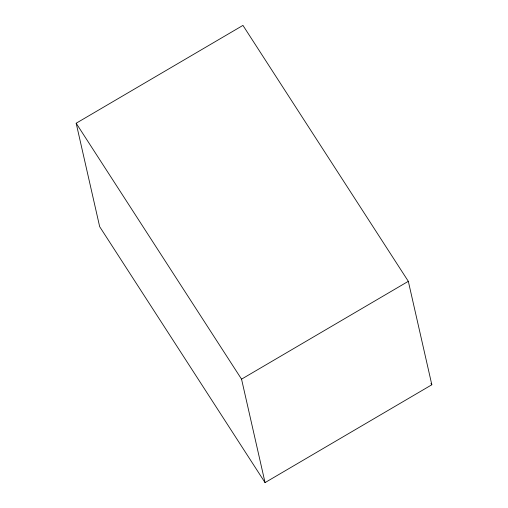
<?xml version="1.0" encoding="UTF-8"?>
<svg xmlns="http://www.w3.org/2000/svg" width="508" height="508" viewBox="0 0 508 508"><rect width="100%" height="100%" fill="white"/><g stroke="black" fill="none" stroke-linecap="round" stroke-linejoin="round"><path stroke-width="0.76" d="M76.168 123.234L242.945 25.4L408.324 281.318L431.832 384.766L265.055 482.6L99.676 226.682L76.168 123.234L241.548 379.152L265.055 482.6M241.548 379.152L408.324 281.318M430.968 383.432L431.832 384.766"/></g></svg>
